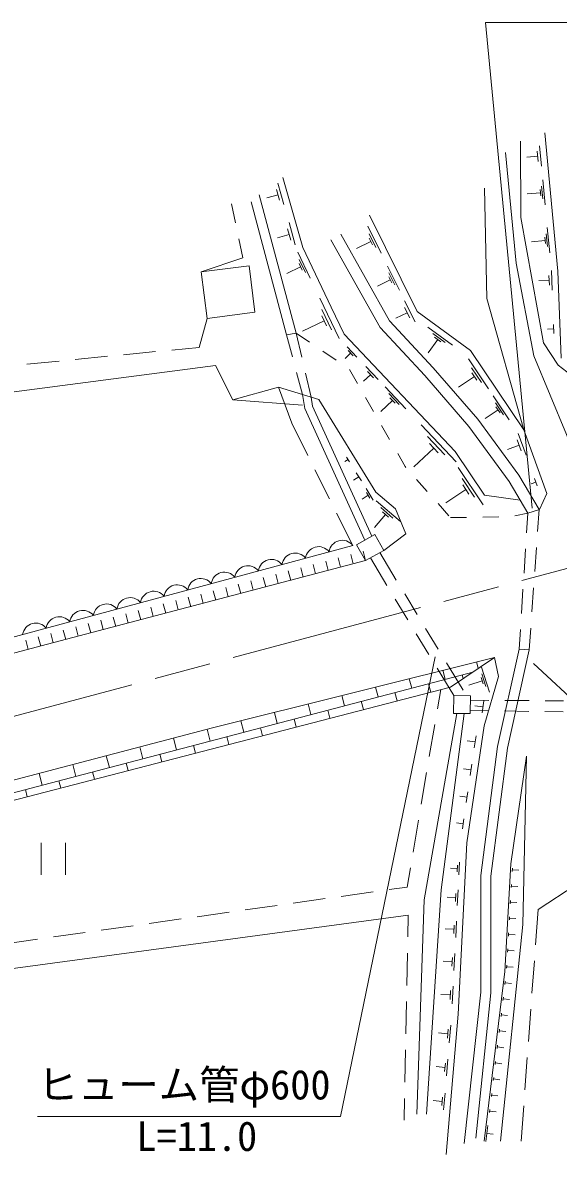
# Model space of a CAD drawing. Units: millimetres, scale not verified. Extents: x 40000 to 680000, y 20000 to 380000.
# Drawn here: x 331383 to 364548, y 261344 to 331398 of the extents above; entities that cross this region are included whole.
import ezdxf
from ezdxf.enums import TextEntityAlignment as Align

# ---------------------------------------------------------------- set-up
doc = ezdxf.new("R2010")
doc.units = ezdxf.units.MM
doc.header["$LTSCALE"] = 1000
doc.linetypes.add('CHAIN', pattern=[18.5, 12, -1.5, 3.5, -1.5])
for name, color, linetype, lineweight in [('M-BGD', 7, 'Continuous', 13), ('M-BMK', 2, 'CHAIN', 13), ('M-STR-HTXT', 7, 'Continuous', 13), ('M-STR-STRC', 7, 'Continuous', 13)]:
    doc.layers.add(name, color=color, linetype=linetype, lineweight=lineweight)
doc.styles.add('ＭＳ ゴシック', font='')
doc.styles.get('ＭＳ ゴシック').set_extended_font_data('MS Gothic')

msp = doc.modelspace()

# ---------------------------------------------------------------- linework, layer by layer
at = {"layer": 'M-BGD'}
for p, q in [((363379, 323769), (363499, 322514)), ((363272, 323125), (362603, 323062)), ((363242, 323439), (363302, 322812)), ((363579, 321674), (363728, 320110)), ((347104, 321075), (347290, 320419)), ((347186, 321453), (347557, 320141)), ((363445, 320872), (362611, 320792)), ((363427, 321067), (363464, 320676)), ((363512, 321273), (363587, 320491)), ((344566, 319001), (344315, 320179)), ((345540, 320300), (347721, 312074)), ((348312, 312182), (346032, 320740)), ((347197, 320747), (346497, 320549)), ((347874, 319022), (348261, 317653)), ((352743, 318791), (353569, 317128)), ((347885, 318286), (347155, 318079)), ((347788, 318628), (347982, 317943)), ((352831, 318057), (353037, 317642)), ((352838, 318320), (353251, 317489)), ((363709, 318111), (363746, 317720)), ((363794, 318316), (363869, 317534)), ((363861, 318717), (364011, 317153)), ((345024, 316845), (344773, 318023)), ((352934, 317849), (352047, 317409)), ((363728, 317915), (362893, 317836)), ((342444, 315970), (345024, 316845)), ((348423, 317186), (349191, 315580)), ((348508, 316733), (348892, 315930)), ((348593, 316281), (347736, 315871)), ((348497, 316481), (348689, 316080)), ((353969, 316323), (354704, 314842)), ((364120, 316065), (364163, 314847)), ((354139, 315485), (353349, 315092)), ((354047, 315670), (354231, 315300)), ((354054, 315904), (354422, 315164)), ((363979, 315450), (363329, 315427)), ((363968, 315755), (363990, 315146)), ((349780, 314351), (350979, 311838)), ((355031, 314184), (355682, 312874)), ((349895, 313249), (350194, 312621)), ((349912, 313643), (350512, 312387)), ((355182, 313442), (354483, 313095)), ((355019, 313770), (355344, 313115)), ((342309, 311297), (342810, 313094)), ((350044, 312935), (348704, 312296)), ((356457, 312546), (357996, 311427)), ((364248, 312442), (363874, 312429)), ((364238, 312722), (364258, 312162)), ((348312, 312182), (347721, 312074)), ((348084, 310708), (347721, 312074)), ((348312, 312182), (349142, 311623)), ((348312, 312182), (348664, 310681)), ((357077, 311781), (356480, 310961)), ((356767, 312164), (357537, 311604)), ((356885, 311921), (357270, 311641)), ((340611, 311131), (342309, 311297)), ((349971, 311064), (350801, 310505)), ((351471, 311340), (352082, 310693)), ((351537, 311097), (351843, 310773)), ((363626, 311580), (364533, 310190)), ((331653, 310257), (333644, 310451)), ((334639, 310548), (336630, 310743)), ((337625, 310840), (339615, 311034)), ((351690, 310935), (351346, 310609)), ((358982, 310585), (360221, 308734)), ((343329, 310172), (344395, 308043)), ((348703, 308377), (348340, 309742)), ((348893, 309708), (349244, 308208)), ((351616, 309933), (352113, 309066)), ((352639, 310105), (353397, 309305)), ((352722, 309804), (353100, 309404)), ((359168, 310040), (359788, 309114)), ((359200, 309726), (359510, 309263)), ((352911, 309604), (352484, 309200)), ((359355, 309494), (358368, 308833)), ((348040, 306606), (347228, 308838)), ((353822, 308856), (355104, 307501)), ((354052, 308432), (354693, 307754)), ((360511, 308301), (361507, 306815)), ((352610, 308198), (353108, 307331)), ((354282, 308007), (353560, 307324)), ((354122, 308177), (354442, 307838)), ((360661, 307863), (361159, 307120)), ((360687, 307611), (360935, 307240)), ((360811, 307425), (360019, 306895)), ((349035, 304613), (348040, 306606)), ((353605, 306463), (354102, 305596)), ((356053, 306498), (358220, 304208)), ((356442, 305781), (357526, 304636)), ((362003, 305571), (362247, 304896)), ((362060, 305973), (362550, 304624)), ((356831, 305064), (355610, 303908)), ((356561, 305350), (357102, 304778)), ((362125, 305234), (361406, 304972)), ((351534, 304357), (351334, 304233)), ((351441, 304507), (351627, 304207)), ((354600, 304728), (355058, 303929)), ((350375, 301929), (349482, 303718)), ((352041, 303537), (352351, 303035)), ((355058, 303929), (355110, 303870)), ((358350, 303856), (359902, 301550)), ((352196, 303286), (351861, 303079)), ((355773, 303121), (356436, 302373)), ((358585, 303176), (359360, 302023)), ((358625, 302784), (359013, 302208)), ((363157, 302953), (362867, 302848)), ((363078, 303170), (363236, 302736)), ((352774, 302140), (352397, 301907)), ((352650, 302552), (353087, 301844)), ((352665, 302317), (352884, 301963)), ((358819, 302496), (357589, 301669)), ((362178, 301847), (359976, 302156)), ((353268, 301798), (354769, 300511)), ((353557, 301376), (354308, 300733)), ((357099, 301624), (357762, 300875)), ((363350, 301262), (363256, 299908)), ((351816, 299042), (350821, 301034)), ((353847, 300955), (353161, 300154)), ((353659, 301115), (354034, 300794)), ((357865, 300759), (358865, 300774)), ((359864, 300788), (360864, 300802)), ((361858, 300872), (362658, 301037)), ((362658, 301037), (362580, 299816)), ((353741, 298733), (355100, 299765)), ((351816, 299042), (293436, 283274)), ((351844, 297892), (351692, 298473)), ((352618, 298096), (352465, 298676)), ((354516, 296897), (353490, 298591)), ((362517, 298818), (362422, 297321)), ((363187, 298910), (363083, 297414)), ((349523, 297282), (349371, 297862)), ((350297, 297485), (350144, 298066)), ((351071, 297689), (350918, 298269)), ((353934, 296567), (352908, 298260)), ((346429, 296468), (346276, 297048)), ((347202, 296671), (347050, 297251)), ((347976, 296875), (347823, 297455)), ((348750, 297078), (348597, 297658)), ((344108, 295857), (343955, 296437)), ((344881, 296061), (344729, 296641)), ((345655, 296264), (345502, 296844)), ((363014, 296416), (362910, 294920)), ((341787, 295246), (341634, 295827)), ((342560, 295450), (342408, 296030)), ((343334, 295653), (343181, 296234)), ((355230, 294429), (354453, 295712)), ((355812, 294760), (355034, 296042)), ((362358, 296323), (362263, 294826)), ((338692, 294432), (338539, 295012)), ((339466, 294636), (339313, 295216)), ((340239, 294839), (340087, 295420)), ((341013, 295043), (340860, 295623)), ((336371, 293822), (336218, 294402)), ((337145, 294025), (336992, 294605)), ((337918, 294229), (337766, 294809)), ((333276, 293007), (333124, 293588)), ((334050, 293211), (333897, 293791)), ((334824, 293415), (334671, 293995)), ((335597, 293618), (335445, 294198)), ((356526, 292292), (355749, 293574)), ((357108, 292622), (356331, 293905)), ((362200, 293828), (362122, 292607)), ((362841, 293922), (362747, 292568)), ((331729, 292599), (331576, 293179)), ((332503, 292803), (332349, 293384)), ((362747, 292568), (362122, 292607)), ((358071, 289743), (357045, 291436)), ((358653, 290074), (357627, 291767)), ((360589, 292103), (357863, 290268)), ((359488, 291828), (359592, 291431)), ((359791, 291502), (360289, 289954)), ((291679, 273449), (359249, 291200)), ((355316, 290785), (355468, 290207)), ((357402, 291306), (357547, 290753)), ((358587, 291026), (358647, 290796)), ((359771, 290855), (359896, 290468)), ((359812, 291082), (360061, 290308)), ((353230, 290264), (353388, 289661)), ((356507, 290480), (356646, 289952)), ((357263, 290112), (357062, 288930)), ((359834, 290661), (359008, 290396)), ((351144, 289743), (351309, 289114)), ((352348, 289388), (352483, 288874)), ((354428, 289934), (354565, 289413)), ((359103, 289452), (360237, 289445)), ((359930, 289408), (359822, 288668)), ((361237, 289438), (362737, 289429)), ((363737, 289422), (364871, 289415)), ((346971, 288701), (347150, 288022)), ((349057, 289222), (349229, 288568)), ((350269, 288841), (350402, 288335)), ((360217, 288808), (359093, 288827)), ((359876, 289038), (359382, 289110)), ((362717, 288765), (361217, 288791)), ((364841, 288729), (363717, 288748)), ((344885, 288180), (345070, 287476)), ((348190, 288295), (348321, 287795)), ((356895, 287944), (356560, 285972)), ((342800, 287655), (342991, 286929)), ((346110, 287749), (346240, 287256)), ((359450, 287245), (359342, 286504)), ((338641, 286562), (338832, 285837)), ((340721, 287108), (340911, 286383)), ((341951, 286656), (342077, 286177)), ((344031, 287202), (344158, 286717)), ((359396, 286874), (358902, 286946)), ((336562, 286016), (336753, 285290)), ((339872, 286110), (339996, 285638)), ((362579, 286000), (361606, 279321)), ((334483, 285469), (334673, 284744)), ((337792, 285564), (337914, 285099)), ((359144, 285144), (358677, 285212)), ((359195, 285495), (359093, 284793)), ((332403, 284923), (332594, 284198)), ((333633, 284471), (333752, 284020)), ((335713, 285017), (335833, 284559)), ((356393, 284986), (356058, 283014)), ((331554, 283925), (331671, 283481)), ((358947, 283785), (358850, 283122)), ((358898, 283453), (358457, 283517)), ((355891, 282028), (355556, 280057)), ((358658, 281801), (358241, 281862)), ((358703, 282113), (358612, 281488)), ((332538, 280638), (332538, 278638)), ((334038, 280638), (334038, 278638)), ((355389, 279071), (355188, 277888)), ((358303, 279042), (357876, 279064)), ((358313, 279242), (358292, 278842)), ((358430, 279437), (358389, 278637)), ((361687, 278852), (361699, 279052)), ((361693, 278952), (362092, 278929)), ((353088, 277592), (351107, 277313)), ((355188, 277888), (354078, 277732)), ((358200, 277488), (358176, 277002)), ((358342, 277724), (358293, 276753)), ((361631, 277854), (361642, 278053)), ((361636, 277953), (362036, 277931)), ((363296, 276496), (365621, 278037)), ((347147, 276754), (345166, 276475)), ((350117, 277173), (348137, 276894)), ((358188, 277245), (357670, 277272)), ((361574, 276855), (361585, 277055)), ((361579, 276955), (361979, 276932)), ((297134, 268322), (355258, 276153)), ((344176, 276335), (342196, 276056)), ((355258, 276153), (355231, 274805)), ((361517, 275857), (361528, 276057)), ((363135, 274317), (363296, 276496)), ((338235, 275497), (336254, 275218)), ((341205, 275916), (339225, 275637)), ((358095, 275529), (358069, 275023)), ((358243, 275775), (358191, 274763)), ((361523, 275957), (361922, 275934)), ((332294, 274659), (330313, 274380)), ((335264, 275078), (333284, 274799)), ((358082, 275276), (357542, 275303)), ((361460, 274858), (361471, 275058)), ((361466, 274958), (361865, 274936)), ((361403, 273860), (361415, 274060)), ((361409, 273960), (361808, 273937)), ((355211, 273805), (355170, 271805)), ((357974, 273265), (357411, 273293)), ((357987, 273529), (357960, 273001)), ((358141, 273785), (358087, 272730)), ((362915, 271325), (363062, 273320)), ((361346, 272862), (361358, 273061)), ((361352, 272962), (361751, 272939)), ((361239, 271868), (361263, 272066)), ((361251, 271967), (361648, 271919)), ((357863, 271211), (357277, 271241)), ((357877, 271486), (357849, 270936)), ((358038, 271753), (357981, 270654)), ((355150, 270806), (355110, 268806)), ((361119, 270875), (361143, 271074)), ((361131, 270974), (361528, 270926)), ((360999, 269882), (361023, 270081)), ((361011, 269981), (361408, 269934)), ((362695, 268333), (362842, 270328)), ((357723, 269084), (357677, 268541)), ((357890, 269342), (357798, 268258)), ((360879, 268889), (360903, 269088)), ((357700, 268813), (357121, 268862)), ((360891, 268989), (361288, 268941)), ((355089, 267806), (355049, 265807)), ((360759, 267897), (360783, 268095)), ((360771, 267996), (361169, 267948)), ((357552, 266987), (357509, 266476)), ((357711, 267231), (357623, 266208)), ((360639, 266904), (360663, 267102)), ((360651, 267003), (361049, 266955)), ((362475, 265341), (362622, 267336)), ((357531, 266731), (356985, 266778)), ((360520, 265911), (360544, 266110)), ((360532, 266010), (360929, 265962)), ((355029, 264807), (355001, 263458)), ((357373, 264882), (357330, 264370)), ((357531, 265126), (357444, 264103)), ((360400, 264918), (360424, 265117)), ((360412, 265018), (360809, 264970)), ((357351, 264626), (356806, 264672)), ((360280, 263926), (360304, 264124)), ((362241, 262165), (362401, 264344)), ((360292, 264025), (360689, 263977)), ((360064, 262139), (360184, 263131)), ((360124, 262635), (360521, 262587))]:
    msp.add_line(p, q, dxfattribs=at)
for points in [[(364712, 310630), (364522, 316007), (363704, 324579)], [(362201, 324060), (362218, 319327), (363626, 311580)], [(361284, 323358), (361945, 316505), (363033, 310778), (366065, 303472), (367309, 302099), (369511, 301865), (414481, 312861), (424567, 315290), (428336, 315951)], [(351292, 312110), (350489, 313794), (348727, 317476), (347501, 321811)], [(359969, 321142), (360125, 314328), (362406, 306191)], [(363834, 302260), (362406, 306191), (359112, 311109), (355812, 313510), (352846, 319483)], [(363350, 301262), (362094, 303380), (359561, 306843), (356805, 310035), (354098, 312945), (351089, 318298)], [(362658, 301037), (361501, 302988), (359005, 306400), (356276, 309561), (353520, 312523), (350469, 317949)], [(359976, 302156), (358163, 304851), (351292, 312110)], [(296980, 304016), (315053, 306474), (343329, 310172)], [(364533, 310190), (367227, 308134), (370043, 307288), (373239, 307132)], [(349715, 308060), (347228, 308838), (344395, 308043), (348713, 307715)], [(352545, 299408), (348845, 307505), (348703, 308377)], [(353006, 299619), (349334, 307654), (349244, 308208)], [(355100, 299765), (354461, 301302), (353252, 302339), (349715, 308060)], [(362658, 301037), (363373, 301270), (363834, 302260)], [(352618, 298096), (332929, 292916), (316609, 288602), (293311, 282445)], [(358708, 262025), (359758, 271383), (359758, 278610), (360781, 286586), (362122, 292607)], [(359443, 262341), (360376, 271351), (360376, 278570), (361390, 286479), (362747, 292568)], [(360589, 292103), (343134, 287742), (290814, 273997)], [(359945, 287868), (360842, 290925), (360589, 292103)], [(292491, 272934), (293513, 273230), (293490, 273588), (357863, 290268)], [(355784, 263825), (356243, 277101), (358260, 288637)], [(358718, 288630), (357298, 277710), (356392, 263825)], [(357611, 261344), (358350, 270022), (358891, 280622), (359945, 287868)], [(360970, 262165), (362349, 275576), (362579, 286000)], [(361606, 279321), (361227, 272670), (359956, 262152)]]:
    msp.add_lwpolyline(points, dxfattribs=at)
for points in [[(342810, 313094), (342444, 315970), (345400, 316346), (345766, 313469)], [(352618, 298096), (353741, 298733), (353182, 299719), (352059, 299081)], [(358071, 289743), (359107, 289727), (359090, 288624), (358054, 288640)]]:
    msp.add_lwpolyline(points, close=True, dxfattribs=at)
for centre in [(351170, 298534), (348251, 297746), (349711, 298140), (345332, 296958), (346792, 297352), (343873, 296563), (340954, 295775), (342413, 296169), (338035, 294987), (339494, 295381), (335116, 294198), (336575, 294592), (332197, 293410), (333656, 293804)]:
    msp.add_arc(centre, 821, 38.14723, 172.08076, dxfattribs=at)
at = {"layer": 'M-BMK'}
msp.add_line((272917, 273018), (367933, 298365), dxfattribs=at)
at = {"layer": 'M-STR-HTXT'}
for p, q in [((360041, 331398), (378791, 331398)), ((362920, 301345), (360041, 331398)), ((356913, 292142), (351057, 263693)), ((351057, 263693), (332307, 263693))]:
    msp.add_line(p, q, dxfattribs=at)
at = {"layer": 'M-STR-STRC'}
msp.add_line((363014, 291729), (376438, 279253), dxfattribs=at)

# ---------------------------------------------------------------- texts
at = {"layer": 'M-STR-HTXT', "style": 'ＭＳ ゴシック'}
msp.add_text('ヒューム管φ600', height=1833, dxfattribs=at).set_placement((332307, 264193), align=Align.BOTTOM_LEFT)
msp.add_text('L=11.0', height=1833, dxfattribs=at).set_placement((342164, 261006), align=Align.BOTTOM_CENTER)

doc.saveas('drawing.dxf')
